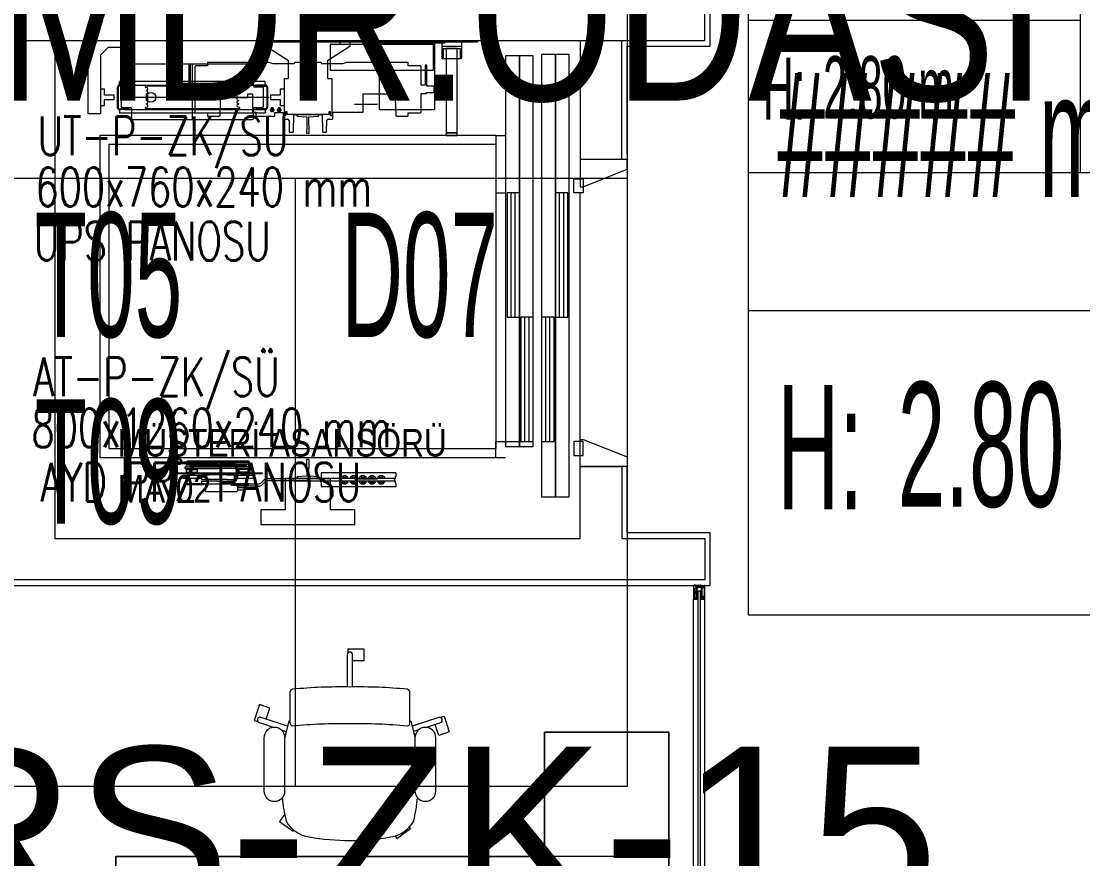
# Model space of a CAD drawing. Extents: x -1907 to 11890, y 0 to 8298.
# Drawn here: x 2977.9 to 3361.8, y 2610 to 2912.9 of the extents above; entities that cross this region are included whole.
import ezdxf
from ezdxf.enums import TextEntityAlignment as Align

# ---------------------------------------------------------------- set-up
doc = ezdxf.new("R2010")
doc.units = 0
doc.header["$MEASUREMENT"] = 0
doc.layers.get('0').update_dxf_attribs({"color": 9, "lineweight": 9})
for name, color, linetype, lineweight in [('00', 9, 'Continuous', 9), ('01', 9, 'Continuous', 9), ('05', 9, 'Continuous', 9), ('05V', 9, 'Continuous', 9), ('06D', 9, 'Continuous', 9), ('10', 9, 'Continuous', 9), ('14', 9, 'Continuous', 9), ('15', 9, 'Continuous', 9), ('21', 9, 'Continuous', 9), ('21_mahal200', 9, 'Continuous', 9), ('21_mahal200 @ 10 (1)', 9, 'Continuous', 9), ('21_mahal200 @ 10 (2)', 9, 'Continuous', 9), ('21_mahal200 @ 20', 9, 'Continuous', 9), ('40A', 9, 'Continuous', 9), ('E-AYDINLATMA VE PRİZ PANOSU', 7, 'Continuous', 30)]:
    doc.layers.add(name, color=color, linetype=linetype, lineweight=lineweight)
doc.styles.add('Arial', font='arial.ttf', dxfattribs={"height": 2.5})
doc.styles.add('E-YAZI', font='txttw.shx')
doc.styles.add('MuuM_TEXT-STANDART', font='ARIALN.TTF')
pattern_1 = [(45, (3387.24087, 5075.93023), (0.0883883476, -0.0883883476), []), (315, (3387.24087, 5075.93023), (-0.0883883476, -0.0883883476), [])]

# ---------------------------------------------------------------- blocks, each defined once
blk = doc.blocks.new('p-as-01')
for p, q in [((660, -2), (660, 43)), ((660, 43), (925, 43)), ((925, 43), (925, -87)), ((582, 0), (-582, 0)), ((-582, 0), (-582, -1432)), ((582, -1432), (582, 0)), ((550, -32), (-550, -32)), ((-550, -32), (-550, -1432)), ((550, -1432), (550, -32)), ((720, -2), (660, -2)), ((690, -2), (690, -17)), ((750, -2), (690, -2)), ((690, -17), (712, -17)), ((712, -17), (712, -52)), ((872, -2), (720, -2)), ((728, -52), (728, -17)), ((728, -17), (750, -17)), ((750, -17), (750, -2)), ((900, -30), (872, -2)), ((900, -87), (900, -30)), ((676, -71), (662.5, -71)), ((662.5, -598), (662.5, -71)), ((676, -105), (676, -70)), ((679, -70), (679, -105)), ((757, -63), (683, -63)), ((683, -63), (757, -63)), ((757, -66), (683, -66)), ((712, -52), (728, -52)), ((761, -105), (761, -70)), ((764, -70), (764, -105)), ((764, -71), (777.5, -71)), ((777.5, -598), (777.5, -71)), ((676, -91), (676, -578)), ((679, -105), (676, -105)), ((720, -611.5), (720, -95.2)), ((764, -105), (761, -105)), ((764, -91), (764, -578)), ((925, -87), (900, -87)), ((678.5, -166.5), (680.5, -164.5)), ((678.5, -502.5), (678.5, -166.5)), ((680.5, -164.5), (684.3, -164.5)), ((684.3, -164.5), (685.8, -170.3)), ((690, -173.5), (690, -173.5)), ((694.2, -170.3), (694.8, -168)), ((694.8, -168), (697.2, -168)), ((697.2, -168), (697.8, -170.3)), ((702, -173.5), (702, -173.5)), ((706.2, -170.3), (706.8, -168)), ((706.8, -168), (709.2, -168)), ((709.2, -168), (709.8, -170.3)), ((714, -173.5), (714, -173.5)), ((718.2, -170.3), (718.8, -168)), ((718.8, -168), (721.2, -168)), ((721.2, -168), (721.8, -170.3)), ((726, -173.5), (726, -173.5)), ((730.2, -170.3), (730.8, -168)), ((730.8, -168), (733.2, -168)), ((733.2, -168), (733.8, -170.3)), ((738, -173.5), (738, -173.5)), ((742.2, -170.3), (742.8, -168)), ((742.8, -168), (745.2, -168)), ((745.2, -168), (745.8, -170.3)), ((750, -173.5), (750, -173.5)), ((754.2, -170.3), (755.7, -164.5)), ((755.7, -164.5), (759.5, -164.5)), ((759.5, -164.5), (761.5, -166.5)), ((761.5, -166.5), (761.5, -502.5)), ((-640, -267), (-640, -427)), ((-638, -267), (-640, -267)), ((-638, -267), (-638, -427)), ((-658, -364.5), (-658, -299.5)), ((-647, -299.5), (-658, -299.5)), ((-647, -364.5), (-647, -299.5)), ((-621, -307), (-626, -312)), ((-617.5, -307), (-621, -307)), ((-616.5, -308), (-617.5, -307)), ((-680, -377), (-680, -315.5)), ((-680, -315.5), (-680, -372)), ((-680, -315.5), (-678, -315.5)), ((-678, -315.5), (-680, -315.5)), ((-678, -377), (-678, -315.5)), ((-678, -315.5), (-678, -367)), ((-658, -342), (-658, -351)), ((-645.5, -320), (-647, -320)), ((-645.5, -344), (-647, -344)), ((-645.5, -320), (-645.5, -332)), ((-640, -322), (-645.5, -322)), ((-645.5, -332), (-645.5, -322)), ((-645.5, -332), (-645.5, -342)), ((-645.5, -344), (-645.5, -332)), ((-640, -342), (-645.5, -342)), ((-635, -322), (-638, -322)), ((-635, -342), (-638, -342)), ((-635, -312), (-635, -352)), ((-626, -312), (-635, -312)), ((-635, -332), (-635, -322)), ((-635, -332), (-635, -342)), ((-626, -312), (-626, -352)), ((-622, -308), (-622, -427)), ((-616.5, -308), (-616.5, -427)), ((-616.5, -318.5), (-613.9, -333.5)), ((-613.9, -520.5), (-613.9, -333.5)), ((-610.1, -333.5), (-613.9, -333.5)), ((-613, -313.5), (-599, -313.5)), ((-599, -313.5), (-613, -313.5)), ((-613, -315.5), (-613, -313.5)), ((-613, -313.5), (-613, -315.5)), ((-613, -315.5), (-599, -315.5)), ((-613, -315.5), (-599, -315.5)), ((-607.5, -318.5), (-610.1, -333.5)), ((-610.1, -333.5), (-610.1, -520.5)), ((-607.5, -535.5), (-607.5, -318.5)), ((-602, -318.5), (-607.5, -318.5)), ((-602, -318.5), (-602, -427)), ((-598, -318.7), (-598, -316.5)), ((-598, -316.5), (-598, -318.7)), ((-598, -318.7), (-598, -535.2)), ((-598, -318.7), (-598, -535.2)), ((-596, -316.5), (-596, -537.5)), ((-596, -537.5), (-596, -316.5)), ((640, -334.5), (840, -334.5)), ((-679, -382), (-706.1, -382)), ((-706.1, -493), (-706.1, -382)), ((-706.1, -383), (-678, -383)), ((-680, -372), (-678, -372)), ((-678, -372), (-680, -372)), ((-680, -377), (-680, -372)), ((-678, -377), (-680, -377)), ((-680, -377), (-678, -377)), ((-679, -382), (-679, -377)), ((-678, -367), (-678, -572.4)), ((-668, -367), (-678, -367)), ((-678, -367), (-678, -386.5)), ((-678, -372), (-678, -367)), ((-678, -377), (-678, -372)), ((-668, -367), (-668, -386.5)), ((-645.7, -367.5), (-661.7, -367.5)), ((-661.7, -367.5), (-661.7, -394.1)), ((-658, -360), (-658, -351)), ((-647, -364.5), (-658, -364.5)), ((-647, -350.9), (-647, -359.1)), ((-645.7, -394.1), (-645.7, -367.5)), ((-626, -352), (-635, -352)), ((-622, -356), (-626, -352)), ((-668, -427), (-668, -386.5)), ((-668, -396.5), (-668, -395.5)), ((-661.9, -427), (-661.9, -394.1)), ((-661.7, -394.1), (-661.9, -394.1)), ((-661.9, -395.2), (-661.9, -395.2)), ((-645.5, -427), (-645.5, -394.1)), ((-645.5, -395.2), (-645.5, -395.2)), ((-678, -448.9), (-678, -487)), ((-668, -427), (-668, -487)), ((-661.9, -459.9), (-661.9, -427)), ((-661.9, -458.8), (-661.9, -458.8)), ((-661.7, -459.9), (-661.9, -459.9)), ((-661.7, -459.9), (-661.7, -486.5)), ((-645.7, -486.5), (-645.7, -459.9)), ((-645.7, -459.9), (-645.5, -459.9)), ((-645.5, -459.9), (-645.5, -427)), ((-645.5, -458.8), (-645.5, -458.8)), ((-640, -427), (-640, -587)), ((-638, -427), (-638, -587)), ((-622, -546), (-622, -427)), ((-622, -432), (-622, -427)), ((-616.5, -546), (-616.5, -427)), ((-602, -535.5), (-602, -427)), ((-688.8, -498), (-701.1, -498)), ((-699, -498), (-699, -523.4)), ((-691, -498), (-691, -523.4)), ((-686, -572.4), (-686, -497.1)), ((-683.8, -476), (-684, -476)), ((-683.8, -493), (-683.8, -476)), ((-680, -477), (-680, -538.5)), ((-678, -477), (-680, -477)), ((-678, -477), (-680, -477)), ((-680, -482), (-680, -477)), ((-680, -538.5), (-680, -482)), ((-678, -482), (-680, -482)), ((-680, -482), (-678, -482)), ((-679, -477), (-679, -473.3)), ((-678, -477), (-678, -538.5)), ((-678, -482), (-678, -477)), ((-678, -538.5), (-678, -482)), ((-668, -487), (-678, -487)), ((-661.7, -486.5), (-645.7, -486.5)), ((-658, -554.5), (-658, -489.5)), ((-647, -489.5), (-658, -489.5)), ((-647, -554.5), (-647, -489.5)), ((-647, -503.1), (-647, -494.9)), ((-622, -498), (-626, -502)), ((685.8, -498.7), (684.3, -504.5)), ((690, -495.5), (690, -495.5)), ((694.8, -501), (694.2, -498.7)), ((697.8, -498.7), (697.2, -501)), ((702, -495.5), (702, -495.5)), ((706.8, -501), (706.2, -498.7)), ((709.8, -498.7), (709.2, -501)), ((714, -495.5), (714, -495.5)), ((718.8, -501), (718.2, -498.7)), ((721.8, -498.7), (721.2, -501)), ((726, -495.5), (726, -495.5)), ((730.8, -501), (730.2, -498.7)), ((733.8, -498.7), (733.2, -501)), ((738, -495.5), (738, -495.5)), ((742.8, -501), (742.2, -498.7)), ((745.8, -498.7), (745.2, -501)), ((750, -495.5), (750, -495.5)), ((755.7, -504.5), (754.2, -498.7)), ((-645.5, -510), (-647, -510)), ((-645.5, -534), (-647, -534)), ((-645.5, -510), (-645.5, -522)), ((-640, -512), (-645.5, -512)), ((-645.5, -522), (-645.5, -512)), ((-645.5, -534), (-645.5, -522)), ((-645.5, -522), (-645.5, -532)), ((-640, -532), (-645.5, -532)), ((-635, -512), (-638, -512)), ((-635, -532), (-638, -532)), ((-635, -542), (-635, -502)), ((-626, -502), (-635, -502)), ((-635, -522), (-635, -512)), ((-635, -522), (-635, -512)), ((-635, -522), (-635, -532)), ((-635, -522), (-635, -532)), ((-626, -542), (-626, -502)), ((-616.5, -535.5), (-613.9, -520.5)), ((-610.1, -520.5), (-613.9, -520.5)), ((-607.5, -535.5), (-610.1, -520.5)), ((-602, -535.5), (-607.5, -535.5)), ((-598, -535.2), (-598, -537.5)), ((-598, -535.2), (-598, -537.5)), ((680.5, -504.5), (678.5, -502.5)), ((684.3, -504.5), (680.5, -504.5)), ((697.2, -501), (694.8, -501)), ((709.2, -501), (706.8, -501)), ((721.2, -501), (718.8, -501)), ((733.2, -501), (730.8, -501)), ((745.2, -501), (742.8, -501)), ((759.5, -504.5), (755.7, -504.5)), ((761.5, -502.5), (759.5, -504.5)), ((-680, -538.5), (-678, -538.5)), ((-680, -538.5), (-678, -538.5)), ((-658, -550), (-658, -541)), ((-647, -554.5), (-658, -554.5)), ((-626, -542), (-635, -542)), ((-621, -547), (-626, -542)), ((-617.5, -547), (-621, -547)), ((-616.5, -546), (-617.5, -547)), ((-613, -538.5), (-599, -538.5)), ((-599, -538.5), (-613, -538.5)), ((-613, -538.5), (-613, -540.5)), ((-613, -538.5), (-613, -540.5)), ((-613, -540.5), (-599, -540.5)), ((-613, -540.5), (-599, -540.5)), ((679, -564), (676, -564)), ((676, -564), (676, -599)), ((679, -599), (679, -564)), ((764, -564), (761, -564)), ((761, -564), (761, -599)), ((764, -599), (764, -564)), ((-771, -582), (-825, -582)), ((-825, -582), (-825, -752)), ((-771, -670), (-771, -582)), ((-679, -589.3), (-670.5, -597.8)), ((-673.3, -583.7), (-665, -592)), ((-665.8, -609.1), (-665.8, -752)), ((-658, -608.9), (-658, -752)), ((-638, -587), (-640, -587)), ((676, -598), (662.5, -598)), ((757, -603), (683, -603)), ((757, -606), (683, -606)), ((683, -606), (757, -606)), ((764, -598), (777.5, -598)), ((852, -682), (904, -601)), ((904, -601), (920, -601)), ((920, -601), (920, -579.6)), ((920, -579.6), (925, -579.6)), ((925, -579.6), (925, -752.6)), ((712, -652), (690, -652)), ((690, -652), (690, -667)), ((728, -617), (712, -617)), ((712, -617), (712, -652)), ((728, -652), (728, -617)), ((750, -652), (728, -652)), ((750, -667), (750, -652)), ((-658, -670), (-771, -670)), ((-658, -752), (-658, -670)), ((653, -671), (653, -667)), ((653, -667), (788, -667)), ((668, -671), (653, -671)), ((658, -752), (658, -677)), ((658, -677), (668, -677)), ((668, -677), (668, -671)), ((690, -667), (750, -667)), ((788, -667), (788, -682)), ((788, -682), (852, -682)), ((-668, -1066), (-668, -699.5)), ((-668, -699.5), (-658, -699.5)), ((-658, -1066), (-658, -699.5)), ((-652, -713.5), (-658, -711)), ((-658, -711), (-658, -793)), ((-649.8, -748.2), (-652, -713.5)), ((652, -713.5), (649.8, -748.2)), ((658, -711), (652, -713.5)), ((658, -793), (658, -711)), ((-825, -752), (-825, -922)), ((-665.8, -752), (-658, -752)), ((-658, -834), (-658, -752)), ((-658, -752), (-658, -752)), ((-652, -790.5), (-649.8, -755.8)), ((-625.4, -748.2), (-649.8, -748.2)), ((-649.8, -755.8), (-625.4, -755.8)), ((-615.4, -747.5), (-625.4, -748.2)), ((-625.4, -755.8), (-615.4, -756)), ((-590, -747.5), (-615.4, -747.5)), ((-615.4, -756), (-590, -756.5)), ((-590, -756.5), (-590, -747.5)), ((615.4, -748), (590, -747.5)), ((590, -747.5), (590, -756.5)), ((590, -756.5), (615.4, -756.5)), ((625.4, -748.2), (615.4, -748)), ((615.4, -756.5), (625.4, -755.8)), ((649.8, -748.2), (625.4, -748.2)), ((625.4, -755.8), (649.8, -755.8)), ((649.8, -755.8), (652, -790.5)), ((658, -753.2), (658, -752)), ((658, -828.2), (658, -753.2)), ((925, -752.6), (925, -925.6)), ((-688, -1069.5), (-688, -799.5)), ((-674, -799.5), (-688, -799.5)), ((-674, -799.5), (-674, -801.5)), ((-673.5, -801.5), (-674, -801.5)), ((-673.5, -801.5), (-673.5, -800)), ((-673.5, -800), (-668.5, -800)), ((-668.5, -803.5), (-668.5, -800)), ((-668.5, -803.5), (-668, -803.5)), ((-668, -912.2), (-668, -799.5)), ((-658, -793), (-652, -790.5)), ((-658, -803.5), (-657.5, -803.5)), ((-658, -804.5), (-658, -829.5)), ((-657.5, -803.5), (-657.5, -800)), ((-657.5, -800), (-652.5, -800)), ((-652.5, -802.5), (-652.5, -800)), ((-652.5, -802.5), (-652, -802.5)), ((-638, -799.5), (-652, -799.5)), ((-652, -799.5), (-652, -802.5)), ((-638, -1069.5), (-638, -799.5)), ((652, -790.5), (658, -793)), ((-771, -922), (-771, -834)), ((-771, -834), (-658, -834)), ((653, -838.2), (653, -834.2)), ((653, -834.2), (668, -834.2)), ((788, -838.2), (653, -838.2)), ((668, -828.2), (658, -828.2)), ((668, -834.2), (668, -828.2)), ((852, -823.2), (788, -823.2)), ((788, -823.2), (788, -838.2)), ((904, -904.2), (852, -823.2)), ((-668, -876.9), (-672.5, -879.5)), ((-672.5, -879.5), (-672.5, -890.5)), ((-653.5, -879.5), (-658, -876.9)), ((-653.5, -890.5), (-653.5, -879.5)), ((-672.5, -890.5), (-668, -893.1)), ((-668, -909.9), (-672.5, -912.5)), ((-672.5, -912.5), (-672.5, -923.5)), ((-658, -893.1), (-653.5, -890.5)), ((-653.5, -912.5), (-658, -909.9)), ((-653.5, -923.5), (-653.5, -912.5)), ((920, -904.2), (904, -904.2)), ((920, -925.6), (920, -904.2)), ((-825, -922), (-771, -922)), ((-672.5, -923.5), (-668, -926.1)), ((-668, -942.9), (-672.5, -945.5)), ((-672.5, -945.5), (-672.5, -956.5)), ((-672.5, -956.5), (-668, -959.1)), ((-658, -926.1), (-653.5, -923.5)), ((-653.5, -945.5), (-658, -942.9)), ((-658, -959.1), (-653.5, -956.5)), ((-653.5, -956.5), (-653.5, -945.5)), ((925, -925.6), (920, -925.6)), ((-668, -975.9), (-672.5, -978.5)), ((-672.5, -978.5), (-672.5, -989.5)), ((-672.5, -989.5), (-668, -992.1)), ((-653.5, -978.5), (-658, -975.9)), ((-658, -992.1), (-653.5, -989.5)), ((-653.5, -989.5), (-653.5, -978.5)), ((-668, -1008.9), (-672.5, -1011.5)), ((-672.5, -1011.5), (-672.5, -1022.5)), ((-672.5, -1022.5), (-668, -1025.1)), ((-653.5, -1011.5), (-658, -1008.9)), ((-658, -1025.1), (-653.5, -1022.5)), ((-653.5, -1022.5), (-653.5, -1011.5)), ((-674, -1069.5), (-688, -1069.5)), ((-674, -1069.5), (-674, -1067.5)), ((-674, -1067.5), (-673.5, -1067.5)), ((-673.5, -1067.5), (-673.5, -1069)), ((-673.5, -1067.5), (-673.5, -1067.5)), ((-673.5, -1069), (-668.5, -1069)), ((-668.5, -1065.5), (-668.5, -1069)), ((-668.5, -1065.5), (-668, -1065.5)), ((-668, -1066), (-658, -1066)), ((-658, -1064.5), (-658, -1039.5)), ((-658, -1065.5), (-657.5, -1065.5)), ((-657.5, -1065.5), (-657.5, -1069)), ((-657.5, -1069), (-652.5, -1069)), ((-652.5, -1066.5), (-652.5, -1069)), ((-652.5, -1066.5), (-652, -1066.5)), ((-652, -1069.5), (-652, -1066.5)), ((-638, -1069.5), (-652, -1069.5)), ((592, -1252), (582, -1252)), ((582, -1252), (582, -1292)), ((592, -1292), (592, -1252)), ((896.6, -1252), (592, -1252)), ((592, -1252), (592, -1292)), ((896.6, -1292), (896.6, -1252)), ((582, -1292), (592, -1292)), ((592, -1292), (896.6, -1292)), ((-582, -1432), (-582, -1467)), ((-582, -1432), (-525, -1432)), ((550, -1432), (-550, -1432)), ((-525, -1432), (-525, -1567)), ((582, -1432), (375, -1432)), ((375, -1432), (375, -1467)), ((582, -1432), (582, -1467)), ((870, -1467), (-542.5, -1467)), ((-542.5, -1467), (-542.5, -1517)), ((375, -1472), (-75, -1472)), ((-75, -1472), (-75, -1517)), ((-75, -1487), (375, -1487)), ((375, -1517), (375, -1472)), ((870, -1517), (870, -1467)), ((-542.5, -1517), (870, -1517)), ((870, -1517), (-542.5, -1517)), ((-542.5, -1517), (-542.5, -1567)), ((-75, -1522), (-525, -1522)), ((-525, -1522), (-525, -1567)), ((-75, -1502), (375, -1502)), ((-75, -1517), (375, -1517)), ((-75, -1567), (-75, -1522)), ((870, -1567), (870, -1517)), ((-542.5, -1567), (870, -1567)), ((-525, -1537), (-75, -1537)), ((-525, -1552), (-75, -1552)), ((-525, -1567), (-75, -1567)), ((875, -1597), (-725, -1597)), ((-725, -1597), (-725, -1647)), ((-75, -1597), (-525, -1597)), ((-525, -1597), (-525, -1642)), ((-525, -1612), (-75, -1612)), ((-75, -1642), (-75, -1597)), ((875, -1647), (875, -1597)), ((875, -1647), (-725, -1647)), ((-725, -1647), (-725, -1697)), ((-725, -1647), (875, -1647)), ((-525, -1627), (-75, -1627)), ((-525, -1642), (-75, -1642)), ((375, -1647), (-75, -1647)), ((-75, -1647), (-75, -1692)), ((375, -1692), (375, -1647)), ((875, -1697), (875, -1647)), ((-75, -1662), (375, -1662)), ((-75, -1677), (375, -1677)), ((-725, -1697), (875, -1697)), ((-525, -1714), (-575, -1714)), ((-575, -1714), (-575, -1747)), ((-525, -1747), (-525, -1714)), ((-75, -1692), (375, -1692)), ((375, -1714), (425, -1714)), ((375, -1747), (375, -1714)), ((425, -1714), (425, -1747)), ((-575, -1747), (-525, -1747)), ((-525, -1737), (375, -1737)), ((425, -1747), (375, -1747))]:
    blk.add_line(p, q)
at = {"ltscale": 15}
for p, q in [((678, -114), (645, -114)), ((683, -82), (683, -109)), ((752, -77), (688, -77)), ((757, -109), (757, -82)), ((835, -114), (762, -114)), ((640, -119), (640, -550)), ((840, -550), (840, -119)), ((645, -555), (678, -555)), ((683, -560), (683, -587)), ((757, -587), (757, -560)), ((762, -555), (835, -555)), ((688, -592), (752, -592))]:
    blk.add_line(p, q, dxfattribs=at)
at = {"ltscale": 0.25}
for p, q in [((761, -296), (737, -296)), ((737, -296), (737, -323)), ((761, -322), (761, -296)), ((667, -343), (664, -346)), ((734, -343), (667, -343)), ((737, -323), (734, -323)), ((734, -323), (734, -343)), ((836.5, -322), (761, -322)), ((764, -343), (764, -328)), ((764, -328), (836.5, -328)), ((831, -343), (764, -343)), ((834, -346), (831, -343)), ((836.5, -328), (836.5, -322)), ((664, -346), (664, -389)), ((834, -389), (834, -346)), ((664, -389), (652, -389)), ((652, -389), (652, -431.6)), ((846, -389), (834, -389)), ((846, -612.5), (846, -389)), ((654.9, -434.6), (694, -435.6)), ((694, -435.6), (719, -436.5)), ((719, -436.5), (719, -534.8)), ((719, -534.8), (733, -534.8)), ((733, -534.8), (733, -552)), ((666, -563.6), (651.5, -563.6)), ((651.5, -563.6), (651.5, -632.6)), ((733, -552), (666, -552)), ((666, -552), (666, -563.6)), ((841.5, -626.4), (846, -612.5)), ((651.5, -632.6), (665.5, -632.6)), ((665.5, -632.6), (665.5, -662)), ((841.5, -702.5), (841.5, -626.4)), ((593.8, -687.7), (593.8, -696.4)), ((636.7, -683.7), (596.7, -684.7)), ((636.7, -683.7), (636.7, -683.7)), ((640.8, -665), (640.8, -678.8)), ((665.5, -662), (643.8, -662)), ((596.7, -699.4), (658, -700.9)), ((658, -700.9), (658, -803.1)), ((843, -702.5), (841.5, -702.5)), ((846, -798.5), (846, -705.5)), ((658, -803.1), (596.7, -804.6)), ((841.5, -877.6), (841.5, -801.5)), ((841.5, -801.5), (843, -801.5)), ((593.8, -807.6), (593.8, -816.3)), ((596.7, -819.3), (636.7, -820.3)), ((636.7, -820.3), (636.7, -820.3)), ((640.8, -825.2), (640.8, -839)), ((643.8, -842), (666, -842)), ((666, -842), (666, -952)), ((846, -891.5), (841.5, -877.6)), ((-659, -920), (-659, -1004)), ((695, -920), (695, -1004)), ((846, -1115), (846, -891.5)), ((666, -952), (733, -952)), ((733, -952), (733, -1036.9)), ((652, -1072.4), (652, -1115)), ((715.8, -1067.8), (654.9, -1069.4)), ((733, -1036.9), (715.8, -1067.8)), ((652, -1115), (664, -1115)), ((664, -1115), (664, -1158)), ((834, -1158), (834, -1115)), ((834, -1115), (846, -1115)), ((664, -1158), (667, -1161)), ((667, -1161), (734, -1161)), ((734, -1161), (734, -1181)), ((734, -1181), (737, -1181)), ((737, -1181), (737, -1208)), ((761, -1208), (761, -1182)), ((761, -1182), (836.5, -1182)), ((764, -1176), (764, -1161)), ((764, -1161), (831, -1161)), ((836.5, -1176), (764, -1176)), ((831, -1161), (834, -1158)), ((836.5, -1182), (836.5, -1176)), ((737, -1208), (761, -1208))]:
    blk.add_line(p, q, dxfattribs=at)
at = {"linetype": 'Continuous', "ltscale": 0.25}
for p, q in [((921, -567), (921, -1150.5)), ((921, -567), (925, -567)), ((925, -567), (925, -1149.5)), ((911, -832.5), (818, -832.5)), ((818, -832.5), (818, -1206.5)), ((911, -1206.5), (911, -832.5)), ((911, -1168.8), (911, -868.8)), ((911, -868.8), (921, -868.8)), ((921, -868.8), (921, -1168.8)), ((921, -972.5), (916, -972.5)), ((921, -972.5), (916, -972.5)), ((916, -1247.5), (916, -972.5)), ((921, -1247.5), (921, -972.5)), ((676, -1010), (676, -1210)), ((921, -1010), (676, -1010)), ((921, -1150.5), (921, -1159)), ((925, -1149.5), (925, -1159)), ((921, -1168.8), (911, -1168.8)), ((921, -1159), (921, -1165)), ((921, -1165), (921, -1172.5)), ((921, -1172.5), (921, -1367)), ((925, -1159), (925, -1165)), ((925, -1165), (925, -1173.4)), ((925, -1173.4), (925, -1367)), ((921, -1210), (676, -1210)), ((818, -1206.5), (911, -1206.5)), ((916, -1247.5), (921, -1247.5)), ((921, -1367), (925, -1367))]:
    blk.add_line(p, q, dxfattribs=at)
at = {"ltscale": 30}
for p, q in [((860.6, -1236.2), (860.6, -1307.7)), ((905, -1236.2), (860.6, -1236.2)), ((896.6, -1241.7), (860.6, -1241.7)), ((896.6, -1241.7), (896.6, -1302.2)), ((896.6, -1302.2), (860.6, -1302.2)), ((905, -1307.7), (860.6, -1307.7))]:
    blk.add_line(p, q, dxfattribs=at)
at = {"ltscale": 6}
for p, q in [((905, -1236.2), (905, -1307.7)), ((905, -1237), (925, -1237)), ((923, -1237), (923, -1307)), ((925, -1237), (925, -1307)), ((925, -1307), (905, -1307))]:
    blk.add_line(p, q, dxfattribs=at)
for centre, radius in [((720, -184.5), 17.5), ((-612, -327), 3), ((-612, -527), 3)]:
    blk.add_circle(centre, radius)
for centre, radius, start, end in [((683, -70), 7, 90, 180), ((683, -70), 4, 90, 180), ((757, -70), 7, 0, 90), ((757, -70), 4, 0, 90), ((645, -119), 5, 90, 180), ((678, -109), 5, 270, 0), ((688, -82), 5, 90, 180), ((752, -82), 5, 0, 90), ((762, -109), 5, 180, 270), ((835, -119), 5, 0, 90), ((690, -169.2), 4.3, 195, 270), ((690, -169.2), 4.3, 270, 345), ((702, -169.2), 4.3, 195, 270), ((702, -169.2), 4.3, 270, 345), ((714, -169.2), 4.3, 195, 270), ((714, -169.2), 4.3, 270, 345), ((726, -169.2), 4.3, 195, 270), ((726, -169.2), 4.3, 270, 345), ((738, -169.2), 4.3, 195, 270), ((738, -169.2), 4.3, 270, 345), ((750, -169.2), 4.3, 195, 270), ((750, -169.2), 4.3, 270, 345), ((-612, -327), 3, 0, 180), ((-612, -327), 3, 180, 0), ((-599, -316.5), 3, 0, 90), ((-599, -316.5), 3, 0, 90), ((-599, -316.5), 1, 0, 90), ((-599, -316.5), 1, 0, 90), ((-701.1, -493), 5, 180, 270), ((-688.8, -493), 5, 270, 0), ((-684, -470), 6, 270, 0), ((690, -499.8), 4.3, 90, 165), ((690, -499.8), 4.3, 15, 90), ((702, -499.8), 4.3, 90, 165), ((702, -499.8), 4.3, 15, 90), ((714, -499.8), 4.3, 90, 165), ((714, -499.8), 4.3, 15, 90), ((726, -499.8), 4.3, 90, 165), ((726, -499.8), 4.3, 15, 90), ((738, -499.8), 4.3, 90, 165), ((738, -499.8), 4.3, 15, 90), ((750, -499.8), 4.3, 90, 165), ((750, -499.8), 4.3, 15, 90), ((-695, -523.4), 4, 180, 0), ((-612, -527), 3, 0, 180), ((-612, -527), 3, 180, 0), ((-662, -572.4), 24, 180, 225), ((-662, -572.4), 16, 180, 225), ((-599, -537.5), 1, 270, 0), ((-599, -537.5), 3, 270, 0), ((-599, -537.5), 3, 270, 0), ((-599, -537.5), 1, 270, 0), ((645, -550), 5, 180, 270), ((678, -560), 5, 0, 90), ((762, -560), 5, 90, 180), ((835, -550), 5, 270, 0), ((-681.8, -609.1), 16, 0, 45), ((-682, -608.9), 24, 0, 45), ((683, -599), 7, 180, 270), ((683, -599), 4, 180, 270), ((688, -587), 5, 180, 270), ((752, -587), 5, 270, 0), ((757, -599), 4, 270, 0), ((757, -599), 7, 270, 0), ((-663, -885), 15, 109.4712, 250.5288), ((-663, -885), 9.5, 121.7569, 238.2431), ((-663, -885), 6, 146.4427, 213.5573), ((-663, -885), 15, 289.4712, 70.5288), ((-663, -885), 9.5, 301.7569, 58.2431), ((-663, -885), 6, 326.4427, 33.5573), ((-663, -918), 15, 109.4712, 250.5288), ((-663, -918), 9.5, 121.7569, 238.2431), ((-663, -918), 6, 146.4427, 213.5573), ((-663, -918), 15, 289.4712, 70.5288), ((-663, -918), 9.5, 301.7569, 58.2431), ((-663, -918), 6, 326.4427, 33.5573), ((-663, -951), 15, 109.4712, 250.5288), ((-663, -951), 9.5, 121.7569, 238.2431), ((-663, -951), 6, 146.4427, 213.5573), ((-663, -951), 15, 289.4712, 70.5288), ((-663, -951), 9.5, 301.7569, 58.2431), ((-663, -951), 6, 326.4427, 33.5573), ((-663, -984), 15, 109.4712, 250.5288), ((-663, -984), 9.5, 121.7569, 238.2431), ((-663, -984), 6, 146.4427, 213.5573), ((-663, -984), 15, 289.4712, 70.5288), ((-663, -984), 9.5, 301.7569, 58.2431), ((-663, -984), 6, 326.4427, 33.5573), ((-663, -1017), 15, 109.4712, 250.5288), ((-663, -1017), 9.5, 121.7569, 238.2431), ((-663, -1017), 6, 146.4427, 213.5573), ((-663, -1017), 15, 289.4712, 70.5288), ((-663, -1017), 9.5, 301.7569, 58.2431), ((-663, -1017), 6, 326.4427, 33.5573)]:
    blk.add_arc(centre, radius, start, end)
at = {"ltscale": 0.25}
for centre, radius, start, end in [((655, -431.6), 2.98, 180, 268.4759), ((596.8, -687.7), 3, 91.5, 180), ((635.8, -678.8), 5, 280.303, 360), ((643.8, -665), 3, 90, 180), ((596.8, -696.4), 2.99, 180, 268.6138), ((843, -705.5), 3, 360, 90), ((596.8, -807.6), 3, 91.3862, 180), ((843, -798.5), 3, 270, 0), ((596.8, -816.3), 3, 180, 268.5), ((635.8, -825.2), 5, 360, 79.697), ((643.8, -839), 3, 180, 270), ((655, -1072.4), 2.98, 91.5241, 180)]:
    blk.add_arc(centre, radius, start, end, dxfattribs=at)
blk = doc.blocks.new('0a_roomno2')
blk.add_lwpolyline([(30, -16), (0, -16), (0, 0), (30, 0)], close=True)
for points in [[(0, 0), (30, 0)], [(0, -5), (30, -5)], [(12, -5), (12, -16)], [(18, -5), (18, -16)], [(24, -5), (24, -16)], [(12, -10.5), (0, -10.5)]]:
    blk.add_lwpolyline(points)
at = {"layer": '40A'}
blk.add_lwpolyline([(0, 0), (30, 0)], dxfattribs=at)
at = {"style": 'MuuM_TEXT-STANDART', "width": 0.6}
blk.add_text('H:', height=2.25, dxfattribs=at).set_placement((0.525, -12.962), align=Align.MIDDLE_LEFT)
at = {"style": 'Arial'}
blk.add_attdef('ODANO', (0, 1.505), '', height=3, dxfattribs=at)
blk.add_attdef('MEKANADI', text='', height=3, dxfattribs=at).set_placement((0.525, -4.75), align=Align.BOTTOM_LEFT)
at = {"style": 'MuuM_TEXT-STANDART', "width": 0.6}
for tag, p in [('YER01', (15, -7)), ('TAVAN01', (20.625, -7)), ('DUVAR01', (26.25, -7)), ('YER02', (15, -10.375)), ('TAVAN02', (20.625, -10.375)), ('DUVAR02', (26.25, -10.375)), ('YER03', (15, -13.75)), ('TAVAN03', (20.625, -13.75)), ('DUVAR03', (26.25, -13.75))]:
    blk.add_attdef(tag, text='', height=2.25, dxfattribs=at).set_placement(p, align=Align.MIDDLE_CENTER)
at = {"style": 'MuuM_TEXT-STANDART'}
blk.add_attdef('M2', text='', height=2.25, dxfattribs=at).set_placement((1.323, -7.805), align=Align.MIDDLE_LEFT)
at = {"style": 'MuuM_TEXT-STANDART', "width": 0.6}
blk.add_attdef('TEMIZTAVANYUKSEKLIGI', text='', height=2.25, dxfattribs=at).set_placement((2.7, -13.162), align=Align.MIDDLE_LEFT)
blk = doc.blocks.new('*U952')
at = {"layer": '21_mahal200 @ 10 (1)'}
ref = blk.add_blockref('0a_roomno2', (3240.86, 3018.12), dxfattribs=dict(at, xscale=10, yscale=10, zscale=10))
ref.add_attrib('ODANO', ' PRS-ZK-02', (3240.86, 3035.67), dxfattribs={"layer": '0', "height": 30, "style": 'Arial'})
ref.add_attrib('MEKANADI', 'KORİDOR', dxfattribs={"layer": '0', "height": 30, "style": 'Arial'}).set_placement((3246.11, 2973.12), align=Align.BOTTOM_LEFT)
ref.add_attrib('M2', '##### m2', dxfattribs={"layer": '0', "height": 22.5, "style": 'MuuM_TEXT-STANDART', "width": 0.6}).set_placement((3246.11, 2944.99), align=Align.MIDDLE_LEFT)
ref.add_attrib('TEMIZTAVANYUKSEKLIGI', '2.80 m', dxfattribs={"layer": '0', "height": 22.5, "style": 'MuuM_TEXT-STANDART', "width": 0.6}).set_placement((3267.86, 2889), align=Align.MIDDLE_LEFT)
ref.add_attrib('YER01', 'Y13', dxfattribs={"layer": '0', "height": 22.5, "style": 'MuuM_TEXT-STANDART', "width": 0.6}).set_placement((3390.86, 2950.62), align=Align.MIDDLE_CENTER)
ref.add_attrib('TAVAN01', 'T05', dxfattribs={"layer": '0', "height": 22.5, "style": 'MuuM_TEXT-STANDART', "width": 0.6}).set_placement((3447.11, 2950.62), align=Align.MIDDLE_CENTER)
ref.add_attrib('DUVAR01', 'D07', dxfattribs={"layer": '0', "height": 22.5, "style": 'MuuM_TEXT-STANDART', "width": 0.6}).set_placement((3503.36, 2950.62), align=Align.MIDDLE_CENTER)
ref.add_attrib('TAVAN02', 'T09', dxfattribs={"layer": '0', "height": 22.5, "style": 'MuuM_TEXT-STANDART', "width": 0.6}).set_placement((3447.11, 2916.87), align=Align.MIDDLE_CENTER)
at = {"layer": '21_mahal200 @ 10 (2)'}
ref = blk.add_blockref('0a_roomno2', (3240.86, 3018.12), dxfattribs=dict(at, xscale=10, yscale=10, zscale=10))
ref.add_attrib('ODANO', ' PRS-ZK-02', (3240.86, 3035.67), dxfattribs={"layer": '0', "height": 30, "style": 'Arial'})
ref.add_attrib('MEKANADI', 'KORİDOR', dxfattribs={"layer": '0', "height": 30, "style": 'Arial'}).set_placement((3246.11, 2973.12), align=Align.BOTTOM_LEFT)
ref.add_attrib('M2', '##### m2', dxfattribs={"layer": '0', "height": 22.5, "style": 'MuuM_TEXT-STANDART', "width": 0.6}).set_placement((3246.11, 2944.99), align=Align.MIDDLE_LEFT)
ref.add_attrib('TEMIZTAVANYUKSEKLIGI', '2.80 m', dxfattribs={"layer": '0', "height": 22.5, "style": 'MuuM_TEXT-STANDART', "width": 0.6}).set_placement((3267.86, 2889), align=Align.MIDDLE_LEFT)
ref.add_attrib('YER01', 'Y13', dxfattribs={"layer": '0', "height": 22.5, "style": 'MuuM_TEXT-STANDART', "width": 0.6}).set_placement((3390.86, 2950.62), align=Align.MIDDLE_CENTER)
ref.add_attrib('TAVAN01', 'T05', dxfattribs={"layer": '0', "height": 22.5, "style": 'MuuM_TEXT-STANDART', "width": 0.6}).set_placement((3447.11, 2950.62), align=Align.MIDDLE_CENTER)
ref.add_attrib('DUVAR01', 'D07', dxfattribs={"layer": '0', "height": 22.5, "style": 'MuuM_TEXT-STANDART', "width": 0.6}).set_placement((3503.36, 2950.62), align=Align.MIDDLE_CENTER)
ref.add_attrib('TAVAN02', 'T09', dxfattribs={"layer": '0', "height": 22.5, "style": 'MuuM_TEXT-STANDART', "width": 0.6}).set_placement((3447.11, 2916.87), align=Align.MIDDLE_CENTER)
at = {"layer": '21_mahal200 @ 20'}
ref = blk.add_blockref('0a_roomno2', (3240.86, 3018.12), dxfattribs=dict(at, xscale=20, yscale=20, zscale=20))
ref.add_attrib('M2', '##### m2', dxfattribs={"layer": '0', "height": 45, "style": 'MuuM_TEXT-STANDART', "width": 0.6}).set_placement((3251.36, 2871.87), align=Align.MIDDLE_LEFT)
ref.add_attrib('TEMIZTAVANYUKSEKLIGI', '2.80 m', dxfattribs={"layer": '0', "height": 45, "style": 'MuuM_TEXT-STANDART', "width": 0.6}).set_placement((3294.86, 2759.88), align=Align.MIDDLE_LEFT)
blk = doc.blocks.new('profil')
at = {"layer": '10'}
h = blk.add_hatch(dxfattribs=at)
h.set_pattern_fill('NET', color=256, angle=495, style=0)
h.set_pattern_definition(pattern_1)
h.paths.add_polyline_path([(2783.08, 2903.22), (2783.02, 2903.22), (2782.98, 2903.33), (2782.98, 2903.38), (2783.01, 2903.38), (2783.01, 2903.5), (2782.72, 2903.5), (2782.72, 2903.38), (2782.75, 2903.38), (2782.71, 2903.22), (2782.62, 2903.23), (2782.45, 2902.86), (2782.56, 2902.86), (2782.56, 2902.9), (2782.72, 2903.1, 0.2599), (2782.8, 2902.86), (2783.04, 2902.86, 0.382682)])
h.paths.add_polyline_path([(2782.84, 2903.1), (2783.03, 2903.1, -2.16717)], flags=16)
h = blk.add_hatch(dxfattribs=at)
h.set_pattern_fill('NET', color=256, angle=495, style=0)
h.set_pattern_definition([(45, (3390.96807, 5084.14935), (0.0883883476, -0.0883883476), []), (315, (3390.96807, 5084.14935), (-0.0883883476, -0.0883883476), [])])
h.paths.add_polyline_path([(2784.25, 2903.18), (2784.25, 2902.86), (2783.21, 2902.86), (2783.21, 2903.18)])
h = blk.add_hatch(dxfattribs=at)
h.set_pattern_fill('NET', color=256, angle=495, style=0)
h.set_pattern_definition([(45, (3412.02047, 5081.69331), (0.0883883476, -0.0883883476), []), (315, (3412.02047, 5081.69331), (-0.0883883476, -0.0883883476), [])])
h.paths.add_polyline_path([(2787.7, 2903.43), (2787.7, 2902.36), (2787.52, 2902.36), (2787.52, 2903.43)])
h = blk.add_hatch(dxfattribs=at)
h.set_pattern_fill('NET', color=256, angle=495, style=0)
h.set_pattern_definition(pattern_1)
h.paths.add_polyline_path([(2783.08, 2901.46), (2783.02, 2901.46), (2782.98, 2901.35), (2782.98, 2901.3), (2783.01, 2901.3), (2783.01, 2901.18), (2782.72, 2901.18), (2782.72, 2901.3), (2782.75, 2901.3), (2782.71, 2901.46), (2782.62, 2901.45), (2782.45, 2901.82), (2782.56, 2901.82), (2782.56, 2901.78), (2782.72, 2901.59, -0.2599), (2782.8, 2901.82), (2783.04, 2901.82, -0.382682)])
h.paths.add_polyline_path([(2782.84, 2901.58), (2783.03, 2901.58, 2.16717)], flags=16)
h = blk.add_hatch(dxfattribs=at)
h.set_pattern_fill('NET', color=256, angle=495, style=0)
h.set_pattern_definition([(45, (3390.96807, 5077.64021), (0.0883883476, -0.0883883476), []), (315, (3390.96807, 5077.64021), (-0.0883883476, -0.0883883476), [])])
h.paths.add_polyline_path([(2784.25, 2901.82), (2784.25, 2901.53), (2783.21, 2901.53), (2783.21, 2901.82)])
for points in [[(2782.61, 2903.22), (2782.45, 2902.86)], [(2782.72, 2903.1), (2782.56, 2902.9), (2782.56, 2902.86)], [(2782.99, 2903.5), (2782.72, 2903.5)], [(2784.87, 2903.91), (2785.03, 2903.91), (2785.03, 2904.14), (2782.83, 2904.14), (2782.83, 2903.91), (2783.13, 2903.91), (2783.13, 2903.37), (2785.03, 2903.37)], [(2783.21, 2903.18), (2783.21, 2903.18), (2783.21, 2902.84)], [(2784.25, 2902.84), (2784.25, 2903.18)], [(2785.62, 2903.18), (2785.62, 2901.53)], [(2787.52, 2903.43), (2787.7, 2903.43), (2787.7, 2902.36)], [(2787.52, 2902.36), (2787.7, 2902.36)], [(2782.62, 2901.45), (2782.45, 2901.82)], [(2782.72, 2901.59), (2782.56, 2901.78), (2782.56, 2901.82)], [(2782.78, 2900.5), (2782.78, 2900.95), (2783.09, 2900.95), (2783.09, 2901.24), (2783.18, 2901.24), (2783.08, 2901.46), (2783.02, 2901.46), (2782.98, 2901.35), (2782.98, 2901.3), (2783.01, 2901.3), (2783.01, 2901.06), (2782.72, 2901.06), (2782.72, 2901.3), (2782.75, 2901.3), (2782.71, 2901.46), (2782.62, 2901.45), (2782.63, 2900.34), (2787.59, 2900.34)], [(2783.01, 2901.18), (2782.72, 2901.18)], [(2783.18, 2901.24), (2783.21, 2901.24), (2783.21, 2901.84)], [(2784.25, 2901.84), (2784.25, 2901.53)]]:
    blk.add_lwpolyline(points, dxfattribs=at)
for points in [[(2787.52, 2901.37), (2787.52, 2901.89), (2787.7, 2901.89), (2787.7, 2902.03), (2787.52, 2902.03), (2787.52, 2903.67), (2787.7, 2903.67), (2787.7, 2904.1), (2787.58, 2904.1), (2787.58, 2904.34), (2782.61, 2904.34), (2782.61, 2903.22), (2782.72, 2903.22), (2782.76, 2903.4), (2782.71, 2903.4), (2782.71, 2903.77), (2782.99, 2903.77), (2782.99, 2903.22), (2783.14, 2903.22), (2783.18, 2903.18), (2786.43, 2903.18), (2786.5, 2902.88), (2786.8, 2902.88), (2786.8, 2903.49), (2787.12, 2903.49), (2787.12, 2901.37)], [(2785.67, 2903.32), (2786.35, 2903.32), (2786.35, 2904.02), (2786.42, 2904.06), (2786.42, 2904.14), (2785.61, 2904.14), (2785.61, 2904.01), (2785.67, 2903.95)]]:
    blk.add_lwpolyline(points, close=True, dxfattribs=at)
for points in [[(2783.03, 2903.1), (2782.84, 2903.1, 1)], [(2783.21, 2901.53), (2786.47, 2901.53, 0.414214), (2786.8, 2901.86), (2786.8, 2902.88)], [(2785.03, 2903.37), (2785.03, 2903.79), (2784.87, 2903.79, -1), (2784.87, 2903.91, 1)], [(2787.13, 2900.85), (2787.13, 2900.49), (2782.81, 2900.49), (2782.81, 2900.46, -0.561743), (2782.73, 2900.45, -0.595966), (2782.78, 2900.5, 2.204878)], [(2783.03, 2901.58), (2782.84, 2901.58, -1)], [(2783.09, 2901.24), (2783.21, 2900.66, 0.833203), (2783.52, 2900.66, 0.447088)], [(2783.52, 2900.66), (2783.52, 2901.11, -0.414214), (2783.63, 2901.22), (2786.88, 2901.22), (2786.88, 2900.49)], [(2787.59, 2900.34), (2787.59, 2900.49), (2787.25, 2900.49), (2787.25, 2900.97, 1), (2787.04, 2900.97)], [(2787.04, 2900.97, 0.305404), (2787.13, 2900.85, 5.773092)]]:
    blk.add_lwpolyline(points, format="xyb", dxfattribs=at)
for centre, radius, start, end in [((2782.97, 2903.05), 0.253, 168.6676, 234.1258), ((2782.93, 2903.02), 0.125, 139.5402, 40.4598), ((2782.86, 2903.06), 0.273, 305.9738, 36.4289), ((2782.97, 2901.64), 0.253, 125.8742, 191.3324), ((2782.93, 2901.66), 0.125, 319.5402, 220.4598), ((2782.86, 2901.62), 0.273, 323.5711, 54.0262)]:
    blk.add_arc(centre, radius, start, end, dxfattribs=at)
blk = doc.blocks.new('*U966')
at = {"layer": '21_mahal200 @ 20'}
ref = blk.add_blockref('0a_roomno2', (2596.98, 2956.2), dxfattribs=dict(at, xscale=20, yscale=20, zscale=20))
ref.add_attrib('MEKANADI', 'SAT.SONR.MDR.ODASI', dxfattribs={"layer": '0', "height": 60, "style": 'Arial', "width": 0.8}).set_placement((2607.48, 2866.2), align=Align.BOTTOM_LEFT)
ref.add_attrib('TAVAN01', 'T05', dxfattribs={"layer": '0', "height": 45, "style": 'MuuM_TEXT-STANDART', "width": 0.6}).set_placement((3009.48, 2821.2), align=Align.MIDDLE_CENTER)
ref.add_attrib('DUVAR01', 'D07', dxfattribs={"layer": '0', "height": 45, "style": 'MuuM_TEXT-STANDART', "width": 0.6}).set_placement((3121.98, 2821.2), align=Align.MIDDLE_CENTER)
ref.add_attrib('TAVAN02', 'T09', dxfattribs={"layer": '0', "height": 45, "style": 'MuuM_TEXT-STANDART', "width": 0.6}).set_placement((3009.48, 2753.7), align=Align.MIDDLE_CENTER)
blk = doc.blocks.new('*U968')
at = {"layer": '21_mahal200 @ 20'}
ref = blk.add_blockref('0a_roomno2', (2857.81, 2555.42), dxfattribs=dict(at, xscale=20, yscale=20, zscale=20))
ref.add_attrib('ODANO', ' PRS-ZK-15', (2857.81, 2590.52), dxfattribs={"layer": '0', "height": 60, "style": 'Arial'})
blk = doc.blocks.new('p-sand-porsche')
at = {"layer": '05', "ltscale": 0.02}
for points in [[(-1.61, 30.22), (-5.6, 28.92), (-6.84, 32.73), (-1.13, 34.58), (-0.7, 33.25)], [(-2.21, 32.08), (-2.21, 32.08)], [(-0.32, 32.74), (1.4, 27.44)], [(-0.9, 21.7), (-0.84, 22.1), (4.86, 23.5), (5.04, 23.53)], [(2.15, 25.12), (2.84, 23)], [(32.8, 23.53), (35.41, 25.43), (38.94, 20.57), (38.57, 20.31)], [(-22.84, -1), (-22.84, -5.2), (-26.84, -5.2), (-26.84, 0.8), (-25.44, 0.8)], [(-24.79, 1), (-24.79, 1)], [(-25.83, -0.08), (-25.81, -0.08)], [(-24.79, -1), (-24.79, -1)], [(40.65, -16.37), (41.53, -17.01), (38, -21.87), (37.36, -21.4)], [(-0.9, -21.7), (-0.84, -22.1), (4.86, -23.5), (5.04, -23.53)], [(2.15, -25.12), (2.84, -23)], [(-2.22, -32.75), (-2.65, -34.09), (3.05, -35.94), (4.29, -32.14), (0.29, -30.84)], [(-2.21, -32.07), (-2.21, -32.07)], [(-0.31, -32.69), (-0.31, -32.69)]]:
    blk.add_lwpolyline(points, dxfattribs=at)
for points in [[(0.89, 22.53), (-2.23, 32.12, -1.025339), (-0.31, 32.69), (-0.31, 32.69)], [(24.36, 31.1, -0.990997), (24.36, 23.5), (5.16, 23.5, -0.990997), (5.16, 31.1), (24.36, 31.1)], [(26.76, 24.5, -0.029436), (35.26, 23.1, -0.236009), (40.96, 14.75, -0.045719), (42.26, -0.02)], [(-13.2, 0, -0.028751), (-12.4, 20.7, -0.357908), (-11.18, 21.7)], [(-11.39, 21.7), (-0.2, 21.7, -0.413901), (0.8, 20.7, 0.028751), (0, 0)], [(-13.22, -1), (-24.84, -1, -1), (-24.84, 1), (-13.22, 1)], [(42.26, 0.02, -0.045719), (40.96, -14.75, -0.236009), (35.26, -23.1, -0.029436), (26.76, -24.5)], [(-11.18, -21.7, -0.357908), (-12.4, -20.7, -0.028751), (-13.2, 0)], [(0, 0, 0.028751), (0.8, -20.7, -0.413901), (-0.2, -21.7), (-11.39, -21.7)], [(1.4, -27.44), (-0.32, -32.74, -1), (-2.23, -32.12), (0.89, -22.52)], [(24.36, -31.1), (5.16, -31.1, -0.990997), (5.16, -23.5), (24.36, -23.5, -0.990997), (24.36, -31.1)]]:
    blk.add_lwpolyline(points, format="xyb", dxfattribs=at)
blk = doc.blocks.new('p-mobilya-porschee')
for points in [[(-45, 95), (-45, 140), (0, 140), (0, 0), (-200, 0), (-200, 95)], [(-191.5, -77.64), (-141.5, -77.64), (-141.5, -22.64), (-191.5, -22.64)], [(-47.52, -77.64), (-97.52, -77.64), (-97.52, -22.64), (-47.52, -22.64)]]:
    blk.add_lwpolyline(points, close=True)
for points in [[(0, 0), (0, 140), (-45, 140), (-45, 95)], [(0, 95), (-200, 95), (-200, 0), (0, 0)], [(-141.5, -27.64), (-186.5, -27.64), (-186.5, -72.64), (-141.5, -72.64)], [(-97.52, -27.64), (-52.52, -27.64), (-52.52, -72.64), (-97.52, -72.64)]]:
    blk.add_lwpolyline(points)

msp = doc.modelspace()

# ---------------------------------------------------------------- linework, layer by layer
at = {"layer": '00'}
msp.add_lwpolyline([(2915.06, 2725.87), (2975.06, 2725.87), (2975.06, 2905.87), (2990.06, 2905.87), (2990.06, 2725.87), (3180.06, 2725.87), (3180.06, 2751.87), (3195.06, 2751.87), (3195.06, 2725.87), (3225.06, 2725.87), (3225.06, 2710.87), (3225.06, 2710.87), (2915.06, 2710.87)], close=True, dxfattribs=at)
for points in [[(3180.06, 2905.87), (3180.06, 2905.87), (3180.06, 2862.87)], [(3180.06, 2905.87), (3195.06, 2905.87)], [(3195.06, 2862.87), (3195.06, 2862.87), (3195.06, 2905.87), (3195.06, 2905.87)], [(3195.06, 2862.87), (3180.06, 2862.87)]]:
    msp.add_lwpolyline(points, dxfattribs=at)
at = {"layer": '01'}
msp.add_lwpolyline([(3185.06, 3505.87), (3185.06, 3505.87), (3185.06, 3505.87), (3185.06, 2955.87), (2915.06, 2955.87), (2915.06, 3505.87), (2915.06, 3505.87), (2915.06, 3505.87), (2875.06, 3505.87), (2875.06, 2905.87), (3225.06, 2905.87), (3225.06, 3505.87), (3185.06, 3505.87)], close=True, dxfattribs=at)
at = {"layer": '06D'}
for p, q in [((3221.05, 2400.85), (3221.05, 2703.91)), ((3225.06, 2400.84), (3225.05, 2703.92))]:
    msp.add_line(p, q, dxfattribs=at)
at = {"layer": '10'}
for points in [[(3180.06, 2862.87), (3180.06, 2853.07), (3181.06, 2853.07), (3197.06, 2859.37), (3197.06, 2862.87), (3180.06, 2862.87)], [(3180.06, 2751.87), (3180.06, 2761.67), (3181.06, 2761.67), (3197.06, 2755.37), (3197.06, 2751.87), (3180.06, 2751.87)]]:
    msp.add_lwpolyline(points, close=True, dxfattribs=at)
at = {"layer": '14'}
for points in [[(3197.06, 2864.87), (3197.06, 2903.87), (3227.06, 2903.87), (3227.06, 3505.87)], [(3197.06, 2864.87), (3197.06, 2862.87)], [(2911.96, 2708.87), (3227.06, 2708.87), (3227.06, 2727.87), (3197.06, 2727.87), (3197.06, 2751.87)]]:
    msp.add_lwpolyline(points, dxfattribs=at)
at = {"layer": '15'}
for p, q in [((3222.55, 2706.91), (3222.55, 2397.85)), ((3223.55, 2397.85), (3223.55, 2706.91))]:
    msp.add_line(p, q, dxfattribs=at)

# ---------------------------------------------------------------- block references
at = {"rotation": 90}
msp.add_blockref('profil', (6125.39, -78.7), dxfattribs=at)
at = {"layer": '05', "xscale": -1, "rotation": 90}
msp.add_blockref('p-sand-porsche', (3096.74, 2658.93), dxfattribs=at)
at = {"layer": '05'}
msp.add_blockref('p-mobilya-porschee', (3212.06, 2515.87), dxfattribs=at)
at = {"layer": '05V', "xscale": 0.1, "yscale": 0.1, "rotation": 89.99999999999999}
msp.add_blockref('p-as-01', (3006.36, 2813.37), dxfattribs=at)
at = {"layer": '21_mahal200', "color": 6}
for name in ['*U952', '*U966', '*U968']:
    msp.add_blockref(name, (0, 0), dxfattribs=at)

# ---------------------------------------------------------------- texts
at = {"layer": '21', "insert": (3012.79, 2765.47), "char_height": 10, "attachment_point": 1, "style": 'MuuM_TEXT-STANDART'}
msp.add_mtext_dynamic_manual_height_columns('MÜŞTERİ ASANSÖRÜ\\PMA-02', width=388.5584, gutter_width=156.51, heights=[0], dxfattribs=at)
at = {"layer": 'E-AYDINLATMA VE PRİZ PANOSU', "color": 4, "style": 'E-YAZI', "width": 0.7}
for s, p in [('UT-P-ZK/SÜ', (2983.76, 2864.43)), ('600x760x240 mm', (2983.02, 2845.95)), ('UPS PANOSU', (2982.44, 2826.37)), ('AT-P-ZK/SÜ', (2982.31, 2777.32)), ('800x1260x240 mm', (2981.57, 2758.84)), ('AYD PRZ PANOSU', (2984.95, 2739.26))]:
    msp.add_text(s, height=14, dxfattribs=at).set_placement(p)

doc.saveas('drawing.dxf')
